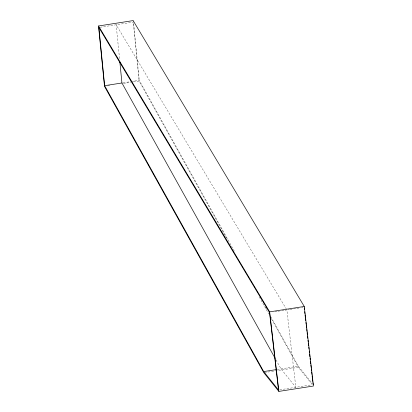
<?xml version="1.0" encoding="UTF-8"?>
<svg xmlns="http://www.w3.org/2000/svg" width="412" height="412" viewBox="0 0 412 412"><rect width="100%" height="100%" fill="white"/><g stroke="black" fill="none" stroke-linecap="round" stroke-linejoin="round"><path stroke-width="0.31" stroke-dasharray="2.06 1.54" d="M100.095 27.269L132.86 22.181M123.178 82.797L130.594 81.643M131.212 81.55L139.246 80.299L234.253 251.047M107.661 85.912L110.179 85.521M123.394 83.471L130.949 82.297M133.467 81.906L139.127 81.025L227.388 239.64M275.123 311.75L277.595 311.369M278.213 311.271L279.449 311.081M281.921 310.694L284.398 310.313M285.016 310.215L286.252 310.025M288.106 309.736L289.342 309.541M289.96 309.448L293.05 308.969M293.668 308.871L296.14 308.485M296.758 308.392L299.23 308.006M301.702 307.62L302.938 307.429M277.297 369.456L298.314 366.191L311.93 383.124M264.447 372.592L298.437 367.313L311.894 384.051M279.748 389.803L311.894 384.813M286.541 309.376L116.169 24.771L119.655 59.956M265.503 307.218L266.749 309.464M270.813 316.766L298.314 366.191M259.313 297.006L268.701 313.882M271.518 318.945L298.437 367.313M276.009 359.892L281.01 368.879L295.821 387.306L286.87 309.927M133.601 23.36L139.246 80.299M133.138 20.6L139.127 81.025"/><path stroke-width="0.62" d="M98.525 25.977L133.138 20.6L304.272 306.477L313.475 386.023L278.862 391.4L263.819 372.69L104.514 86.402L98.525 25.977L269.654 311.853L278.862 391.4M104.633 85.681L263.701 371.567L278.512 389.994L269.561 312.615L98.859 27.46L104.633 85.681L121.937 82.987L275.072 358.208M269.654 311.853L304.272 306.477M263.701 371.567L276.061 369.646M304.252 307.872L304.468 309.778M304.689 311.678L304.911 313.578M305.055 314.85L305.349 317.384M305.498 318.656L305.719 320.557M305.936 322.462L306.157 324.362M306.307 325.635L306.6 328.168M306.744 329.435L306.966 331.341M307.11 332.608L307.404 335.147M307.553 336.413L307.774 338.319M307.991 340.219L308.212 342.125M308.361 343.392L308.655 345.931M308.799 347.198L309.021 349.098M309.242 351.003L309.458 352.904M309.608 354.176L309.901 356.71M310.045 357.982L310.267 359.882M310.416 361.149L310.71 363.688M310.854 364.955L311.148 367.494M311.297 368.761L311.513 370.666M311.663 371.933L311.956 374.472M312.1 375.739L312.765 381.445M312.909 382.717L313.13 384.617M119.846 61.877L121.937 82.987"/></g></svg>
